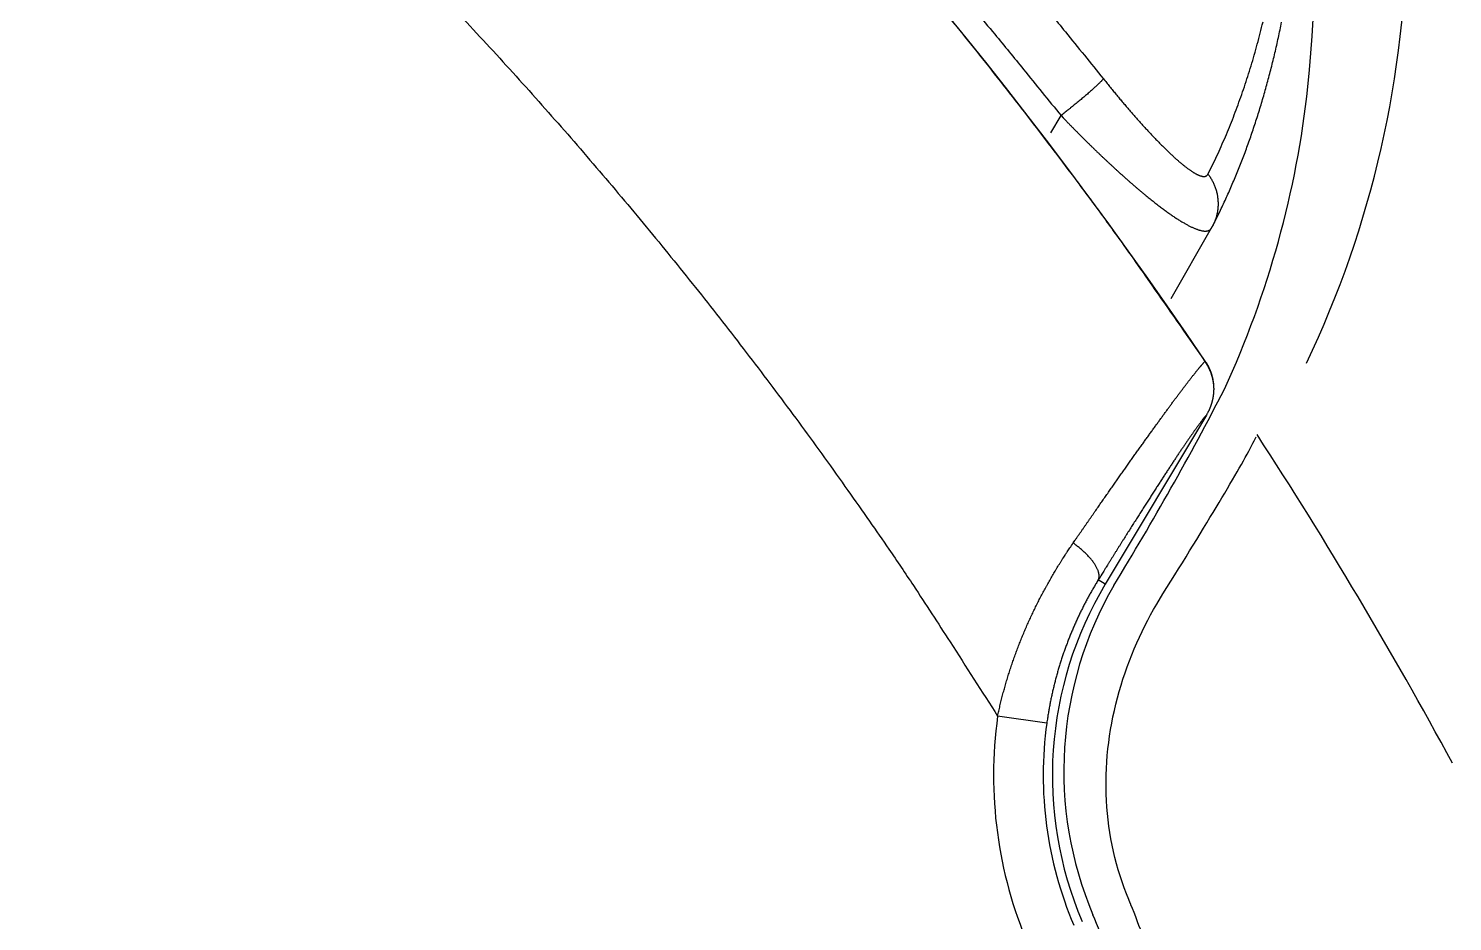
# Model space of a CAD drawing. Extents: x 938 to 1038, y 781 to 934.
# Drawn here: x 959.76 to 965.5, y 810.73 to 814.33 of the extents above; entities that cross this region are included whole.
import ezdxf

# ---------------------------------------------------------------- set-up
doc = ezdxf.new("R2010")
doc.units = 0
doc.header["$MEASUREMENT"] = 0
doc.layers.add('1', color=4, linetype='Continuous')
doc.layers.add('204', color=7, linetype='Continuous')

# ---------------------------------------------------------------- blocks, each defined once
blk = doc.blocks.new('LID')
at = {"layer": '204', "color": 4, "linetype": 'Continuous'}
for p, q in [((19.7184, 42.369), (19.3111, 41.6885)), ((19.3111, 41.6885), (19.2831, 41.7053)), ((19.0758, 41.1289), (18.8778, 41.1563))]:
    blk.add_line(p, q, dxfattribs=at)
for points in [[(18.6954, 43.9534, -0.001971), (18.7926, 43.8329, -0.001841), (18.8883, 43.7124, -0.002032), (18.9844, 43.5892, -0.002423), (19.0817, 43.4621, -0.00184), (19.1724, 43.3424, -0.000633), (19.2539, 43.2338, -0.002596), (19.3563, 43.0927, -0.004466), (19.5112, 42.8732, -0.002184), (19.7122, 42.5845, -0.001157)], [(16.6869, 44.0062, -0.002172), (16.7937, 43.8918, -0.002171), (16.8996, 43.7765, -0.00217), (17.0045, 43.6602, -0.00217), (17.1083, 43.5431, -0.002169), (17.2111, 43.425, -0.002167), (17.3129, 43.306, -0.002169), (17.4136, 43.1862, -0.002172), (17.5133, 43.0655, -0.002167), (17.612, 42.9439, -0.002154), (17.7095, 42.8215, -0.002173), (17.806, 42.6982, -0.002218), (17.9016, 42.5738, -0.002156), (17.9958, 42.4491, -0.002014), (18.0884, 42.3244, -0.002223), (18.1812, 42.1968, -0.002649), (18.2748, 42.0653, -0.002011), (18.3621, 41.9413, -0.000692), (18.4405, 41.8288, -0.002833), (18.5386, 41.6826, -0.004874), (18.6863, 41.4553, -0.002383), (18.8778, 41.1563, -0.001263)], [(19.182, 41.854), (19.1884, 41.8632, -0.000057), (19.1948, 41.8724, -0.000057), (19.2011, 41.8816, -0.000057), (19.2075, 41.8907, -0.000058), (19.2138, 41.8998, -0.000059), (19.2201, 41.9089, -0.000059), (19.2263, 41.9179, -0.00006), (19.2326, 41.9269, -0.000061), (19.2388, 41.9359, -0.000062), (19.245, 41.9449, -0.000062), (19.2512, 41.9538, -0.000063), (19.2574, 41.9626, -0.000064), (19.2635, 41.9715, -0.000065), (19.2697, 41.9803, -0.000065), (19.2758, 41.989, -0.000066), (19.2819, 41.9978, -0.000067), (19.2879, 42.0065, -0.000068), (19.2939, 42.0151, -0.000069), (19.3, 42.0237, -0.00007), (19.3059, 42.0323, -0.000071), (19.3119, 42.0408, -0.000072), (19.3178, 42.0493, -0.000073), (19.3238, 42.0578, -0.000074), (19.3296, 42.0662, -0.000075), (19.3355, 42.0745, -0.000076), (19.3413, 42.0828, -0.000078), (19.3471, 42.0911, -0.000079), (19.3529, 42.0993, -0.00008), (19.3587, 42.1075, -0.000081), (19.3644, 42.1157, -0.000083), (19.3701, 42.1237, -0.000084), (19.3757, 42.1318, -0.000085), (19.3814, 42.1398, -0.000087), (19.387, 42.1477, -0.000088), (19.3925, 42.1556, -0.00009), (19.3981, 42.1635, -0.000091), (19.4036, 42.1713, -0.000093), (19.4091, 42.179, -0.000094), (19.4145, 42.1867, -0.000096), (19.4199, 42.1943, -0.000098), (19.4253, 42.2019, -0.000099), (19.4307, 42.2095, -0.000101), (19.436, 42.217, -0.000103), (19.4413, 42.2244, -0.000105), (19.4465, 42.2317, -0.000107), (19.4517, 42.2391, -0.000109), (19.4569, 42.2463, -0.000111), (19.462, 42.2535, -0.000113), (19.4672, 42.2607, -0.000116), (19.4722, 42.2678, -0.000118), (19.4772, 42.2748, -0.000121), (19.4822, 42.2818, -0.000123), (19.4872, 42.2887, -0.000126), (19.4921, 42.2955, -0.000129), (19.497, 42.3023, -0.000131), (19.5018, 42.309, -0.000134), (19.5066, 42.3157, -0.000138), (19.5114, 42.3223, -0.000141), (19.5161, 42.3288, -0.000145), (19.5208, 42.3353, -0.000148), (19.5254, 42.3417, -0.000151), (19.53, 42.348, -0.000154), (19.5346, 42.3543, -0.000158), (19.5391, 42.3605, -0.000162), (19.5435, 42.3666, -0.000166), (19.548, 42.3727, -0.00017), (19.5523, 42.3787, -0.000174), (19.5567, 42.3846, -0.000178), (19.561, 42.3905, -0.000183), (19.5652, 42.3963, -0.000188), (19.5694, 42.402, -0.000193), (19.5736, 42.4076, -0.000198), (19.5777, 42.4132, -0.000204), (19.5817, 42.4187, -0.00021), (19.5858, 42.4241, -0.000216), (19.5897, 42.4295, -0.000222), (19.5937, 42.4348, -0.000229), (19.5975, 42.44, -0.000236), (19.6014, 42.4451, -0.000244), (19.6051, 42.4502, -0.000252), (19.6089, 42.4552, -0.00026), (19.6125, 42.4601, -0.000269), (19.6162, 42.4649, -0.000278), (19.6197, 42.4696, -0.000288), (19.6233, 42.4743, -0.000299), (19.6267, 42.4789, -0.00031), (19.6302, 42.4834, -0.000322), (19.6335, 42.4878, -0.000334), (19.6368, 42.4921, -0.000347), (19.6401, 42.4964, -0.00036), (19.6433, 42.5006, -0.000374), (19.6465, 42.5047, -0.000388), (19.6496, 42.5087, -0.000404), (19.6526, 42.5126, -0.00042), (19.6556, 42.5165, -0.000438), (19.6586, 42.5202, -0.000457), (19.6615, 42.5239, -0.000478), (19.6643, 42.5275, -0.000499), (19.6671, 42.531, -0.000523), (19.6698, 42.5345, -0.000548), (19.6725, 42.5378, -0.000575), (19.6751, 42.5411, -0.000604), (19.6776, 42.5442, -0.000636), (19.6801, 42.5473, -0.000672), (19.6826, 42.5503, -0.000708), (19.6849, 42.5532, -0.000743), (19.6873, 42.556, -0.000795), (19.6895, 42.5588, -0.000862), (19.6918, 42.5614, -0.000892), (19.6939, 42.5639, -0.000884), (19.696, 42.5664, -0.001042), (19.698, 42.5688, -0.001342), (19.7001, 42.5711, -0.001105), (19.7019, 42.5733, -0.000393), (19.7036, 42.5752, -0.001704), (19.7056, 42.5774, -0.003426), (19.7085, 42.5805, -0.001935), (19.7122, 42.5845, -0.001099)], [(19.7122, 42.5845), (19.7122, 42.5846, -0.000098), (19.7122, 42.5846, -0.000099), (19.7123, 42.5846, -0.000098), (19.7123, 42.5847, -0.000096), (19.7123, 42.5847, -0.000095), (19.7124, 42.5847, -0.000094), (19.7124, 42.5848, -0.000093), (19.7124, 42.5848, -0.000091), (19.7125, 42.5848, -0.00009), (19.7125, 42.5849, -0.000089), (19.7125, 42.5849, -0.000088), (19.7126, 42.5849, -0.000086), (19.7126, 42.585, -0.000085), (19.7126, 42.585, -0.000084), (19.7127, 42.5851, -0.000082), (19.7127, 42.5851, -0.000081), (19.7127, 42.5851, -0.00008), (19.7127, 42.5852, -0.000079), (19.7128, 42.5852, -0.000077), (19.7128, 42.5852, -0.000076), (19.7128, 42.5853, -0.000075), (19.7129, 42.5853, -0.000073), (19.7129, 42.5853, -0.000072), (19.7129, 42.5854, -0.000071), (19.713, 42.5854, -0.00007), (19.713, 42.5854, -0.000068), (19.713, 42.5855, -0.000067), (19.7131, 42.5855, -0.000067), (19.7131, 42.5855, -0.000064), (19.7131, 42.5856, -0.000059), (19.7132, 42.5856, -0.000063), (19.7132, 42.5857, -0.000072), (19.7132, 42.5857, -0.000055), (19.7133, 42.5857, -0.000021), (19.7133, 42.5858, -0.000073), (19.7133, 42.5858, -0.00012), (19.7134, 42.5859, -0.000058), (19.7134, 42.5859, -0.000031)], [(19.7122, 42.5845), (19.7142, 42.5814, -0.004648), (19.7163, 42.5783, -0.004576), (19.7182, 42.5752, -0.004559), (19.7202, 42.5719, -0.004615), (19.722, 42.5686, -0.004644), (19.7239, 42.5653, -0.004664), (19.7256, 42.562, -0.00468), (19.7273, 42.5585, -0.004708), (19.729, 42.5551, -0.004725), (19.7306, 42.5516, -0.00475), (19.7321, 42.548, -0.004765), (19.7336, 42.5444, -0.004786), (19.7349, 42.5408, -0.004804), (19.7363, 42.5371, -0.004834), (19.7375, 42.5334, -0.004835), (19.7387, 42.5297, -0.004824), (19.7399, 42.5259, -0.004879), (19.7409, 42.5221, -0.004997), (19.7419, 42.5183, -0.004864), (19.7428, 42.5145, -0.004553), (19.7436, 42.5106, -0.00504), (19.7444, 42.5067, -0.006028), (19.745, 42.5027, -0.004578), (19.7456, 42.4989, -0.001566), (19.7461, 42.4954, -0.00648), (19.7466, 42.491, -0.011184), (19.7471, 42.4841, -0.005471), (19.7476, 42.4751, -0.002893)], [(19.7134, 42.5859), (19.7151, 42.5835, -0.003747), (19.7167, 42.581, -0.003761), (19.7183, 42.5785, -0.00376), (19.7198, 42.5759, -0.003744), (19.7213, 42.5734, -0.003734), (19.7227, 42.5708, -0.003725), (19.7241, 42.5682, -0.003718), (19.7255, 42.5656, -0.003709), (19.7268, 42.563, -0.003701), (19.7281, 42.5603, -0.003693), (19.7293, 42.5577, -0.003687), (19.7305, 42.555, -0.003679), (19.7317, 42.5523, -0.003673), (19.7328, 42.5496, -0.003667), (19.7339, 42.5469, -0.003662), (19.735, 42.5441, -0.003656), (19.736, 42.5414, -0.003652), (19.7369, 42.5386, -0.003647), (19.7379, 42.5358, -0.003644), (19.7387, 42.533, -0.00364), (19.7396, 42.5302, -0.003637), (19.7404, 42.5274, -0.003633), (19.7411, 42.5245, -0.003633), (19.7419, 42.5217, -0.003638), (19.7425, 42.5188, -0.003628), (19.7432, 42.516, -0.003606), (19.7438, 42.5131, -0.003637), (19.7443, 42.5102, -0.003711), (19.7448, 42.5073, -0.003607), (19.7453, 42.5044, -0.003368), (19.7457, 42.5015, -0.00372), (19.7461, 42.4986, -0.004441), (19.7464, 42.4956, -0.00337), (19.7467, 42.4927, -0.001148), (19.747, 42.4902, -0.004766), (19.7472, 42.4869, -0.008225), (19.7474, 42.4818, -0.004019), (19.7476, 42.4751, -0.002126)], [(19.7476, 42.4751), (19.7476, 42.4723, -0.003445), (19.7475, 42.4695, -0.003454), (19.7474, 42.4668, -0.003452), (19.7473, 42.464, -0.00344), (19.7472, 42.4612, -0.003432), (19.747, 42.4584, -0.003426), (19.7467, 42.4557, -0.00342), (19.7465, 42.4529, -0.003413), (19.7461, 42.4501, -0.003407), (19.7458, 42.4474, -0.003401), (19.7454, 42.4446, -0.003396), (19.745, 42.4419, -0.00339), (19.7445, 42.4391, -0.003386), (19.744, 42.4364, -0.003381), (19.7435, 42.4337, -0.003377), (19.7429, 42.4309, -0.003373), (19.7423, 42.4282, -0.00337), (19.7416, 42.4255, -0.003366), (19.741, 42.4228, -0.003364), (19.7402, 42.4202, -0.003362), (19.7395, 42.4175, -0.003359), (19.7387, 42.4148, -0.003356), (19.7379, 42.4122, -0.003357), (19.737, 42.4095, -0.003362), (19.7361, 42.4069, -0.003353), (19.7352, 42.4043, -0.003332), (19.7342, 42.4017, -0.003361), (19.7332, 42.3991, -0.003431), (19.7321, 42.3965, -0.003334), (19.7311, 42.3939, -0.003113), (19.73, 42.3914, -0.003439), (19.7288, 42.3888, -0.004106), (19.7276, 42.3862, -0.003114), (19.7264, 42.3838, -0.001059), (19.7253, 42.3816, -0.004405), (19.7239, 42.3788, -0.007599), (19.7215, 42.3746, -0.003711), (19.7184, 42.369, -0.001962)], [(19.7184, 42.369), (19.7167, 42.3671, 0.002393), (19.715, 42.3651, 0.002166), (19.7132, 42.3629, 0.001958), (19.7113, 42.3607, 0.001781), (19.7094, 42.3583, 0.001624), (19.7074, 42.3558, 0.001492), (19.7053, 42.3532, 0.001371), (19.7032, 42.3504, 0.001268), (19.701, 42.3476, 0.001174), (19.6987, 42.3446, 0.001093), (19.6964, 42.3416, 0.001018), (19.694, 42.3384, 0.000953), (19.6915, 42.3351, 0.000892), (19.689, 42.3317, 0.000839), (19.6864, 42.3282, 0.000789), (19.6838, 42.3245, 0.000745), (19.6811, 42.3208, 0.000703), (19.6783, 42.317, 0.000667), (19.6754, 42.313, 0.000632), (19.6725, 42.3089, 0.000601), (19.6695, 42.3048, 0.000572), (19.6665, 42.3005, 0.000545), (19.6634, 42.2961, 0.00052), (19.6603, 42.2916, 0.000498), (19.657, 42.287, 0.000476), (19.6538, 42.2823, 0.000456), (19.6504, 42.2775, 0.000436), (19.647, 42.2726, 0.000418), (19.6436, 42.2676, 0.0004), (19.6401, 42.2625, 0.000384), (19.6365, 42.2573, 0.000369), (19.6329, 42.252, 0.000355), (19.6292, 42.2466, 0.000341), (19.6255, 42.2411, 0.000329), (19.6217, 42.2355, 0.000317), (19.6178, 42.2298, 0.000306), (19.6139, 42.224, 0.000296), (19.61, 42.2181, 0.000286), (19.6059, 42.2121, 0.000277), (19.6019, 42.2061, 0.000269), (19.5978, 42.1999, 0.00026), (19.5936, 42.1936, 0.000253), (19.5894, 42.1873, 0.000245), (19.5851, 42.1808, 0.000238), (19.5808, 42.1743, 0.000232), (19.5764, 42.1677, 0.000226), (19.572, 42.161, 0.00022), (19.5675, 42.1542, 0.000214), (19.563, 42.1473, 0.000209), (19.5585, 42.1404, 0.000204), (19.5539, 42.1333, 0.000199), (19.5492, 42.1262, 0.000194), (19.5445, 42.119, 0.000189), (19.5398, 42.1117, 0.000184), (19.535, 42.1044, 0.000179), (19.5302, 42.0969, 0.000175), (19.5253, 42.0894, 0.000171), (19.5204, 42.0818, 0.000167), (19.5154, 42.0741, 0.000164), (19.5104, 42.0664, 0.00016), (19.5054, 42.0585, 0.000157), (19.5003, 42.0507, 0.000154), (19.4952, 42.0427, 0.00015), (19.49, 42.0346, 0.000147), (19.4848, 42.0265, 0.000145), (19.4796, 42.0183, 0.000142), (19.4743, 42.0101, 0.000139), (19.469, 42.0018, 0.000137), (19.4637, 41.9934, 0.000134), (19.4583, 41.9849, 0.000132), (19.4529, 41.9764, 0.00013), (19.4474, 41.9678, 0.000128), (19.4419, 41.9592, 0.000126), (19.4364, 41.9505, 0.000124), (19.4309, 41.9417, 0.000122), (19.4253, 41.9329, 0.00012), (19.4197, 41.924, 0.000118), (19.414, 41.9151, 0.000116), (19.4084, 41.9061, 0.000114), (19.4026, 41.897, 0.000112), (19.3969, 41.8879, 0.00011), (19.3911, 41.8787, 0.000109), (19.3854, 41.8695, 0.000107), (19.3795, 41.8602, 0.000106), (19.3737, 41.8509, 0.000104), (19.3678, 41.8415, 0.000102), (19.3619, 41.8321, 0.000102), (19.356, 41.8226, 0.000103), (19.35, 41.8131, 0.000098), (19.3441, 41.8035, 0.000091), (19.3381, 41.794, 0.000099), (19.332, 41.7842, 0.000116), (19.3258, 41.7742, 0.000087), (19.3199, 41.7647, 0.00003), (19.3146, 41.7562, 0.000121), (19.3077, 41.7451, 0.000205), (19.2971, 41.7279, 0.000099), (19.2831, 41.7053, 0.000052)], [(18.8778, 41.1563), (18.8801, 41.1669, -0.001507), (18.8824, 41.1775, -0.001505), (18.8849, 41.1881, -0.001501), (18.8873, 41.1987, -0.001497), (18.8899, 41.2093, -0.001494), (18.8925, 41.2198, -0.001491), (18.8952, 41.2304, -0.001487), (18.8979, 41.241, -0.001484), (18.9007, 41.2516, -0.001482), (18.9036, 41.2621, -0.001479), (18.9065, 41.2727, -0.001476), (18.9095, 41.2832, -0.001474), (18.9126, 41.2937, -0.001472), (18.9157, 41.3042, -0.00147), (18.9189, 41.3147, -0.001468), (18.9222, 41.3252, -0.001466), (18.9255, 41.3357, -0.001464), (18.9289, 41.3462, -0.001463), (18.9323, 41.3566, -0.001461), (18.9358, 41.3671, -0.001461), (18.9394, 41.3775, -0.001459), (18.943, 41.3879, -0.001457), (18.9467, 41.3983, -0.001453), (18.9505, 41.4087, -0.001448), (18.9543, 41.419, -0.001444), (18.9582, 41.4294, -0.00144), (18.9622, 41.4397, -0.001437), (18.9662, 41.45, -0.001433), (18.9702, 41.4602, -0.00143), (18.9744, 41.4705, -0.001427), (18.9786, 41.4807, -0.001425), (18.9828, 41.4909, -0.001422), (18.9871, 41.5011, -0.00142), (18.9915, 41.5113, -0.001418), (18.9959, 41.5214, -0.001417), (19.0004, 41.5315, -0.001416), (19.0049, 41.5416, -0.001414), (19.0095, 41.5517, -0.00141), (19.0142, 41.5617, -0.001406), (19.0189, 41.5717, -0.001401), (19.0236, 41.5817, -0.001396), (19.0284, 41.5916, -0.001392), (19.0333, 41.6015, -0.001388), (19.0382, 41.6114, -0.001384), (19.0432, 41.6212, -0.001381), (19.0482, 41.631, -0.001378), (19.0533, 41.6408, -0.001376), (19.0584, 41.6506, -0.001373), (19.0636, 41.6603, -0.001371), (19.0688, 41.6699, -0.001369), (19.074, 41.6795, -0.001368), (19.0794, 41.6891, -0.001366), (19.0847, 41.6987, -0.001365), (19.0901, 41.7082, -0.001363), (19.0956, 41.7176, -0.001355), (19.1011, 41.727, -0.00134), (19.1066, 41.7364, -0.001345), (19.1122, 41.7457, -0.001365), (19.1178, 41.7551, -0.001323), (19.1235, 41.7643, -0.001234), (19.1291, 41.7734, -0.001353), (19.1349, 41.7826, -0.0016), (19.1409, 41.792, -0.00122), (19.1465, 41.8008, -0.000435), (19.1516, 41.8087, -0.001699), (19.1582, 41.8187, -0.002913), (19.1685, 41.834, -0.001434), (19.182, 41.854, -0.000764)], [(19.2831, 41.7053), (19.2844, 41.7084, 0.028078), (19.2854, 41.7116, 0.026035), (19.286, 41.7151, 0.024361), (19.2864, 41.7188, 0.023491), (19.2864, 41.7227, 0.021928), (19.2861, 41.7268, 0.020248), (19.2854, 41.7311, 0.018466), (19.2844, 41.7356, 0.016956), (19.283, 41.7403, 0.015404), (19.2812, 41.7452, 0.014087), (19.279, 41.7502, 0.012806), (19.2765, 41.7554, 0.011739), (19.2736, 41.7607, 0.010738), (19.2704, 41.7661, 0.009911), (19.2667, 41.7717, 0.009109), (19.2628, 41.7773, 0.00841), (19.2585, 41.7829, 0.007866), (19.2539, 41.7886, 0.007467), (19.249, 41.7944, 0.006821), (19.2439, 41.8001, 0.006065), (19.2385, 41.8058, 0.006234), (19.2328, 41.8115, 0.006864), (19.2267, 41.8173, 0.005099), (19.2209, 41.8227, 0.002058), (19.2155, 41.8276, 0.006483), (19.2083, 41.8336, 0.010309), (19.197, 41.8425, 0.005007), (19.182, 41.854, 0.002682)], [(19.2831, 41.7053), (19.2787, 41.6982, 0.001459), (19.2744, 41.6911, 0.001446), (19.2701, 41.6839, 0.001441), (19.2658, 41.6767, 0.001446), (19.2615, 41.6695, 0.001448), (19.2573, 41.6622, 0.001449), (19.2531, 41.6548, 0.00145), (19.2489, 41.6474, 0.001453), (19.2448, 41.64, 0.001455), (19.2407, 41.6325, 0.001458), (19.2367, 41.6249, 0.00146), (19.2326, 41.6174, 0.001465), (19.2286, 41.6098, 0.001468), (19.2247, 41.6021, 0.001472), (19.2208, 41.5944, 0.001476), (19.2169, 41.5867, 0.001483), (19.2131, 41.5789, 0.001486), (19.2093, 41.5711, 0.001488), (19.2055, 41.5633, 0.001488), (19.2018, 41.5554, 0.001487), (19.1981, 41.5475, 0.001486), (19.1945, 41.5395, 0.001486), (19.1909, 41.5316, 0.001485), (19.1873, 41.5235, 0.001486), (19.1838, 41.5155, 0.001486), (19.1803, 41.5074, 0.001488), (19.1769, 41.4993, 0.001488), (19.1735, 41.4911, 0.00149), (19.1702, 41.4829, 0.001491), (19.1669, 41.4747, 0.001494), (19.1636, 41.4665, 0.001496), (19.1604, 41.4582, 0.001499), (19.1573, 41.4499, 0.001501), (19.1542, 41.4416, 0.001502), (19.1511, 41.4333, 0.001501), (19.1481, 41.4249, 0.0015), (19.1451, 41.4165, 0.001499), (19.1422, 41.4081, 0.001498), (19.1394, 41.3996, 0.001498), (19.1365, 41.3911, 0.001498), (19.1338, 41.3826, 0.001498), (19.1311, 41.3741, 0.001498), (19.1284, 41.3656, 0.001498), (19.1258, 41.357, 0.001499), (19.1232, 41.3484, 0.0015), (19.1207, 41.3398, 0.001501), (19.1182, 41.3312, 0.001503), (19.1158, 41.3226, 0.001505), (19.1134, 41.3139, 0.001505), (19.1111, 41.3053, 0.001505), (19.1089, 41.2966, 0.001504), (19.1066, 41.2879, 0.001501), (19.1045, 41.2791, 0.0015), (19.1024, 41.2704, 0.001501), (19.1003, 41.2616, 0.001496), (19.0983, 41.2529, 0.001486), (19.0964, 41.2441, 0.001498), (19.0945, 41.2353, 0.001527), (19.0926, 41.2265, 0.001483), (19.0908, 41.2177, 0.001385), (19.0891, 41.2089, 0.001528), (19.0874, 41.2, 0.001821), (19.0857, 41.1908, 0.001382), (19.0842, 41.1823, 0.000474), (19.0828, 41.1745, 0.001949), (19.0812, 41.1645, 0.003356), (19.0788, 41.1491, 0.001641), (19.0758, 41.1289, 0.000869)]]:
    blk.add_lwpolyline(points, format="xyb", dxfattribs=at)
for centre, radius, start, end in [((3.6258, 31.698), 19.4257, 34.08964, 84.41036), ((20.5982, 40.9182), 1.5, 149.10015, 203.08333), ((20.5982, 40.9182), 1.7368, 172.12241, 203.08333), ((20.5982, 40.9182), 1.5369, 172.12241, 203.08333)]:
    blk.add_arc(centre, radius, start, end, dxfattribs=at)
blk = doc.blocks.new('69')
at = {"layer": '204', "color": 4, "linetype": 'Continuous'}
for p, q in [((5.737, -4.5282), (5.7783, -4.4588)), ((6.2222, -5.1951), (6.3845, -4.9111))]:
    blk.add_line(p, q, dxfattribs=at)
for points in [[(5.679, -3.9792, -0.002878), (5.796, -4.1222, -0.001408), (5.9484, -4.3101, -0.000746)], [(5.4353, -4.0398, -0.001672), (5.5113, -4.1311, -0.002878), (5.6272, -4.2727, -0.001407), (5.7782, -4.4588, -0.000746)], [(6.3699, -4.6943), (6.3881, -4.6577, 0.004306), (6.4058, -4.6205, 0.004237), (6.4231, -4.5826, 0.004166), (6.4398, -4.5441, 0.004098), (6.4561, -4.5051, 0.004028), (6.4719, -4.4654, 0.003962), (6.4871, -4.4252, 0.003893), (6.5019, -4.3843, 0.003828), (6.5162, -4.3429, 0.003761), (6.53, -4.3008, 0.003698), (6.5433, -4.2582, 0.003632), (6.556, -4.215, 0.003571), (6.5683, -4.1712, 0.003508), (6.5801, -4.1269, 0.003448), (6.5914, -4.0819, 0.003387)], [(6.3892, -4.9024), (6.4019, -4.8773, 0.002776), (6.4144, -4.852, 0.002785), (6.4266, -4.8264, 0.002736), (6.4386, -4.8006, 0.002622), (6.4504, -4.7746, 0.002567), (6.462, -4.7484, 0.002565), (6.4733, -4.7218, 0.002552), (6.4845, -4.6951, 0.002531), (6.4954, -4.6682, 0.002511), (6.5061, -4.641, 0.002496), (6.5165, -4.6136, 0.002475), (6.5268, -4.5859, 0.002449), (6.5368, -4.5581, 0.002422), (6.5465, -4.53, 0.002396), (6.5561, -4.5017, 0.002369), (6.5654, -4.4731, 0.002343), (6.5745, -4.4444, 0.002316), (6.5834, -4.4154, 0.00229), (6.5921, -4.3862, 0.002264), (6.6005, -4.3568, 0.002238), (6.6087, -4.3272, 0.002212), (6.6167, -4.2974, 0.002186), (6.6244, -4.2673, 0.00216), (6.632, -4.2371, 0.002135), (6.6393, -4.2066, 0.00211), (6.6464, -4.1759, 0.002085), (6.6533, -4.145, 0.00206), (6.6599, -4.1139, 0.002036), (6.6663, -4.0825, 0.002011)], [(5.9484, -4.3101), (5.9474, -4.3117, -0.018481), (5.9459, -4.3136, -0.011799), (5.9441, -4.3158, -0.00834), (5.9418, -4.3183, -0.006578), (5.9392, -4.3211, -0.005178), (5.9362, -4.3243, -0.004211), (5.9327, -4.3278, -0.003466), (5.9288, -4.3315, -0.002956), (5.9246, -4.3356, -0.00253), (5.9199, -4.34, -0.002218), (5.9148, -4.3447, -0.00195), (5.9094, -4.3497, -0.001749), (5.9036, -4.3549, -0.001574), (5.8974, -4.3604, -0.001439), (5.891, -4.366, -0.001316), (5.8842, -4.3719, -0.001214), (5.8772, -4.3779, -0.001138), (5.87, -4.3841, -0.001084), (5.8626, -4.3904, -0.001), (5.855, -4.3967, -0.000899), (5.8474, -4.4031, -0.000931), (5.8396, -4.4095, -0.001033), (5.8315, -4.4161, -0.000788), (5.8239, -4.4223, -0.000336), (5.817, -4.428, -0.001009), (5.8083, -4.4349, -0.001657), (5.7952, -4.4453, -0.000845), (5.7782, -4.4588, -0.000466)], [(5.9484, -4.3101), (5.9548, -4.318, 0.000562), (5.9611, -4.3259, 0.000563), (5.9675, -4.3338, 0.000565), (5.9739, -4.3417, 0.000568), (5.9803, -4.3495, 0.000572), (5.9866, -4.3573, 0.000575), (5.993, -4.3651, 0.00058), (5.9994, -4.3728, 0.000584), (6.0058, -4.3805, 0.000589), (6.0122, -4.3882, 0.000595), (6.0185, -4.3958, 0.000601), (6.0249, -4.4033, 0.000608), (6.0313, -4.4109, 0.000615), (6.0376, -4.4183, 0.000623), (6.044, -4.4258, 0.000631), (6.0503, -4.4331, 0.00064), (6.0566, -4.4404, 0.00065), (6.0629, -4.4477, 0.00066), (6.0692, -4.4549, 0.000671), (6.0755, -4.462, 0.000682), (6.0817, -4.4691, 0.000695), (6.088, -4.4761, 0.000708), (6.0942, -4.4831, 0.000722), (6.1003, -4.49, 0.000737), (6.1065, -4.4968, 0.000753), (6.1126, -4.5035, 0.000769), (6.1187, -4.5102, 0.000786), (6.1248, -4.5167, 0.000805), (6.1308, -4.5232, 0.000825), (6.1368, -4.5297, 0.000846), (6.1428, -4.536, 0.000868), (6.1487, -4.5423, 0.000892), (6.1546, -4.5484, 0.000918), (6.1604, -4.5545, 0.000945), (6.1662, -4.5605, 0.000974), (6.172, -4.5664, 0.001005), (6.1777, -4.5722, 0.001038), (6.1833, -4.5779, 0.001074), (6.1889, -4.5835, 0.001111), (6.1945, -4.589, 0.001152), (6.2, -4.5944, 0.001195), (6.2054, -4.5997, 0.001242), (6.2108, -4.6049, 0.001292), (6.2162, -4.61, 0.001346), (6.2214, -4.6149, 0.001402), (6.2267, -4.6198, 0.001459), (6.2318, -4.6245, 0.001522), (6.2369, -4.6291, 0.001588), (6.2419, -4.6336, 0.001661), (6.2469, -4.638, 0.001739), (6.2517, -4.6422, 0.001826), (6.2565, -4.6463, 0.001918), (6.2613, -4.6503, 0.002021), (6.2659, -4.6542, 0.002131), (6.2705, -4.6579, 0.002255), (6.275, -4.6615, 0.002389), (6.2794, -4.665, 0.002535), (6.2838, -4.6683, 0.002687), (6.288, -4.6715, 0.002857), (6.2922, -4.6745, 0.003037), (6.2963, -4.6774, 0.003244), (6.3002, -4.6802, 0.003469), (6.3041, -4.6828, 0.003727), (6.3079, -4.6853, 0.004007), (6.3117, -4.6876, 0.004331), (6.3153, -4.6898, 0.004686), (6.3188, -4.6918, 0.005101), (6.3222, -4.6936, 0.005561), (6.3255, -4.6953, 0.00609), (6.3287, -4.6969, 0.006664), (6.3319, -4.6983, 0.007332), (6.3349, -4.6995, 0.008059), (6.3378, -4.7006, 0.008938), (6.3406, -4.7015, 0.009926), (6.3433, -4.7023, 0.011058), (6.3458, -4.7029, 0.012258), (6.3483, -4.7033, 0.013872), (6.3507, -4.7036, 0.015863), (6.3529, -4.7037, 0.0173), (6.355, -4.7037, 0.017843), (6.357, -4.7035, 0.021702), (6.3589, -4.7031, 0.028618), (6.3607, -4.7025, 0.023737), (6.3624, -4.7019, 0.008427), (6.3638, -4.7012, 0.035698), (6.3653, -4.7, 0.064005), (6.3674, -4.6977, 0.029925), (6.3699, -4.6943, 0.01516)], [(5.7782, -4.4588), (5.7874, -4.4683, 0.000611), (5.7966, -4.4778, 0.000612), (5.8058, -4.4873, 0.000614), (5.815, -4.4967, 0.000617), (5.8242, -4.5061, 0.00062), (5.8334, -4.5155, 0.000624), (5.8426, -4.5248, 0.000628), (5.8519, -4.5341, 0.000633), (5.8611, -4.5433, 0.000638), (5.8703, -4.5525, 0.000644), (5.8795, -4.5616, 0.00065), (5.8887, -4.5706, 0.000657), (5.8979, -4.5796, 0.000664), (5.907, -4.5885, 0.000672), (5.9162, -4.5974, 0.000681), (5.9253, -4.6062, 0.00069), (5.9344, -4.6149, 0.0007), (5.9435, -4.6236, 0.00071), (5.9526, -4.6322, 0.000721), (5.9616, -4.6407, 0.000733), (5.9706, -4.6491, 0.000746), (5.9796, -4.6574, 0.00076), (5.9885, -4.6657, 0.000774), (5.9974, -4.6739, 0.000789), (6.0063, -4.682, 0.000805), (6.0151, -4.69, 0.00082), (6.0239, -4.6979, 0.000838), (6.0326, -4.7057, 0.000856), (6.0413, -4.7134, 0.000875), (6.0499, -4.721, 0.000896), (6.0585, -4.7285, 0.000918), (6.067, -4.7359, 0.000941), (6.0755, -4.7432, 0.000966), (6.0839, -4.7504, 0.000993), (6.0922, -4.7575, 0.001021), (6.1005, -4.7645, 0.001052), (6.1087, -4.7713, 0.001084), (6.1169, -4.7781, 0.001118), (6.1249, -4.7847, 0.001155), (6.1329, -4.7911, 0.001195), (6.1408, -4.7975, 0.001237), (6.1487, -4.8037, 0.001282), (6.1564, -4.8098, 0.001331), (6.1641, -4.8158, 0.001383), (6.1717, -4.8216, 0.001438), (6.1792, -4.8273, 0.001494), (6.1866, -4.8328, 0.001554), (6.1939, -4.8383, 0.001617), (6.2011, -4.8435, 0.001687), (6.2082, -4.8486, 0.001761), (6.2152, -4.8536, 0.001843), (6.2221, -4.8584, 0.00193), (6.2289, -4.863, 0.002027), (6.2356, -4.8675, 0.002131), (6.2422, -4.8719, 0.002247), (6.2486, -4.8761, 0.002372), (6.255, -4.8801, 0.002509), (6.2612, -4.8839, 0.002651), (6.2673, -4.8876, 0.002809), (6.2733, -4.8911, 0.002974), (6.2791, -4.8945, 0.003162), (6.2848, -4.8976, 0.003366), (6.2904, -4.9006, 0.003599), (6.2959, -4.9034, 0.00385), (6.3012, -4.9061, 0.004139), (6.3064, -4.9085, 0.004453), (6.3114, -4.9108, 0.004817), (6.3163, -4.9129, 0.005217), (6.3211, -4.9148, 0.005677), (6.3257, -4.9166, 0.006176), (6.3302, -4.9181, 0.006748), (6.3345, -4.9195, 0.00736), (6.3386, -4.9206, 0.008095), (6.3426, -4.9216, 0.008915), (6.3465, -4.9224, 0.009843), (6.3502, -4.923, 0.010815), (6.3537, -4.9234, 0.012134), (6.3571, -4.9236, 0.013773), (6.3603, -4.9236, 0.014923), (6.3633, -4.9235, 0.015333), (6.3662, -4.9231, 0.018609), (6.3689, -4.9225, 0.024574), (6.3715, -4.9217, 0.020568), (6.3738, -4.9208, 0.00737), (6.3758, -4.9199, 0.031452), (6.378, -4.9184, 0.059137), (6.381, -4.9154, 0.02922), (6.3845, -4.9111, 0.015197)], [(6.3699, -4.6943), (6.374, -4.7, -0.009039), (6.378, -4.7059, -0.008806), (6.3818, -4.7119, -0.008744), (6.3854, -4.7182, -0.008949), (6.3888, -4.7246, -0.009054), (6.392, -4.7311, -0.009122), (6.395, -4.7379, -0.009172), (6.3978, -4.7448, -0.009261), (6.4003, -4.7518, -0.009317), (6.4025, -4.7589, -0.009384), (6.4045, -4.7661, -0.009424), (6.4062, -4.7734, -0.009473), (6.4076, -4.7808, -0.009512), (6.4087, -4.7883, -0.009562), (6.4096, -4.7957, -0.009563), (6.4101, -4.8033, -0.00953), (6.4104, -4.8108, -0.009612), (6.4104, -4.8183, -0.009785), (6.4101, -4.8258, -0.009537), (6.4095, -4.8332, -0.008949), (6.4087, -4.8406, -0.009762), (6.4075, -4.848, -0.011446), (6.406, -4.8554, -0.008858), (6.4044, -4.8624, -0.003463), (6.4028, -4.8686, -0.012049), (6.4002, -4.8763, -0.020491), (6.3956, -4.8877, -0.010257), (6.3892, -4.9024, -0.00553)], [(6.3845, -4.9111), (6.3846, -4.9109, 0.000243), (6.3847, -4.9107, 0.000242), (6.3848, -4.9105, 0.000243), (6.385, -4.9102, 0.000245), (6.3851, -4.91, 0.000247), (6.3852, -4.9098, 0.000249), (6.3853, -4.9096, 0.00025), (6.3854, -4.9094, 0.000252), (6.3856, -4.9092, 0.000254), (6.3857, -4.9089, 0.000256), (6.3858, -4.9087, 0.000258), (6.3859, -4.9085, 0.000259), (6.386, -4.9083, 0.000261), (6.3862, -4.9081, 0.000263), (6.3863, -4.9079, 0.000265), (6.3864, -4.9076, 0.000266), (6.3865, -4.9074, 0.000268), (6.3866, -4.9072, 0.00027), (6.3867, -4.907, 0.000272), (6.3869, -4.9068, 0.000274), (6.387, -4.9066, 0.000275), (6.3871, -4.9063, 0.000277), (6.3872, -4.9061, 0.000279), (6.3873, -4.9059, 0.000281), (6.3874, -4.9057, 0.000282), (6.3876, -4.9055, 0.000282), (6.3877, -4.9053, 0.000286), (6.3878, -4.905, 0.000294), (6.3879, -4.9048, 0.000287), (6.388, -4.9046, 0.00027), (6.3881, -4.9044, 0.0003), (6.3883, -4.9042, 0.000361), (6.3884, -4.9039, 0.000274), (6.3885, -4.9037, 0.000091), (6.3886, -4.9035, 0.000393), (6.3887, -4.9033, 0.000683), (6.3889, -4.9029, 0.000335), (6.3892, -4.9024, 0.000177)], [(6.3845, -4.9111), (6.3845, -4.9111, 0.000002), (6.3845, -4.9111, 0.000002), (6.3845, -4.9111, 0.000002), (6.3845, -4.9111, 0.000002), (6.3845, -4.9111, 0.000002), (6.3845, -4.9111, 0.000002), (6.3845, -4.9111, 0.000002), (6.3845, -4.9111, 0.000002), (6.3845, -4.9111, 0.000002), (6.3845, -4.9111, 0.000002), (6.3845, -4.9111, 0.000002), (6.3845, -4.9111, 0.000002), (6.3845, -4.9111, 0.000002), (6.3845, -4.9111, 0.000002), (6.3845, -4.9111, 0.000002), (6.3845, -4.9111, 0.000002), (6.3845, -4.9111, 0.000002), (6.3845, -4.9111, 0.000002), (6.3845, -4.9111, 0.000002), (6.3845, -4.9111, 0.000002), (6.3845, -4.9111, 0.000002), (6.3845, -4.9111, 0.000002), (6.3845, -4.9111, 0.000002), (6.3845, -4.9111, 0.000002), (6.3845, -4.9111, 0.000002), (6.3845, -4.9111, 0.000002), (6.3845, -4.9111, 0.000002), (6.3845, -4.9111, 0.000002), (6.3845, -4.9111, 0.000002), (6.3845, -4.9111, 0.000002), (6.3845, -4.9111, 0.000002), (6.3845, -4.9111, 0.000003), (6.3845, -4.9111, 0.000002), (6.3845, -4.9111, 0.000001), (6.3845, -4.9111, 0.000003), (6.3845, -4.9111, 0.000005), (6.3845, -4.9111, 0.000003), (6.3845, -4.9111, 0.000001)]]:
    blk.add_lwpolyline(points, format="xyb", dxfattribs=at)
blk = doc.blocks.new('VISTA')
at = {"layer": '1', "color": 3, "linetype": 'Continuous'}
for points in [[(26.455, 12.4854), (26.471, 12.5111), (26.4869, 12.5364), (26.5025, 12.5614), (26.5179, 12.5862), (26.533, 12.6105), (26.5479, 12.6346), (26.5625, 12.6582), (26.5769, 12.6815), (26.591, 12.7044), (26.6047, 12.7269), (26.6182, 12.749), (26.6314, 12.7707), (26.6442, 12.7919), (26.6568, 12.8126), (26.669, 12.8329), (26.6808, 12.8527), (26.6924, 12.872), (26.7035, 12.8907), (26.7143, 12.9089), (26.7247, 12.9266), (26.7347, 12.9437), (26.7444, 12.9603), (26.7536, 12.9763), (26.7624, 12.9916), (26.7708, 13.0064), (26.7788, 13.0205), (26.7863, 13.034), (26.7934, 13.0468), (26.8001, 13.0589), (26.8063, 13.0704), (26.812, 13.0812), (26.8173, 13.0913), (26.8221, 13.1007), (26.8302, 13.1173)], [(26.3174, 11.2541), (26.3079, 11.2778), (26.299, 11.3016), (26.2905, 11.3256), (26.2826, 11.3499), (26.2752, 11.3743), (26.2682, 11.3989), (26.2619, 11.4237), (26.256, 11.4486), (26.2506, 11.4737), (26.2458, 11.4989), (26.2415, 11.5243), (26.2377, 11.5497), (26.2345, 11.5753), (26.2318, 11.601), (26.2296, 11.6267), (26.2279, 11.6526), (26.2268, 11.6785), (26.2262, 11.7045), (26.2261, 11.7305), (26.2266, 11.7565), (26.2276, 11.7826), (26.229, 11.8086), (26.231, 11.8347), (26.2336, 11.8608), (26.2366, 11.8868), (26.2401, 11.9128), (26.2442, 11.9387), (26.2487, 11.9645), (26.2538, 11.9903), (26.2593, 12.016), (26.2653, 12.0415), (26.2718, 12.067), (26.2787, 12.0923), (26.2861, 12.1174), (26.2939, 12.1423), (26.3022, 12.1671), (26.3109, 12.1917), (26.3199, 12.216), (26.3294, 12.2401), (26.3393, 12.2639), (26.3495, 12.2875), (26.3601, 12.3108), (26.371, 12.3338), (26.3822, 12.3565), (26.3937, 12.3789), (26.4055, 12.4009), (26.4175, 12.4226), (26.4298, 12.4439), (26.455, 12.4854)], [(26.3292, 11.2254), (26.3286, 11.2268), (26.328, 11.2283), (26.3274, 11.2297), (26.3268, 11.2311), (26.3263, 11.2326), (26.3257, 11.234), (26.3251, 11.2354), (26.3245, 11.2369), (26.3239, 11.2383), (26.3233, 11.2398), (26.3227, 11.2412), (26.3222, 11.2426), (26.3216, 11.2441), (26.321, 11.2455), (26.3204, 11.2469), (26.3198, 11.2484), (26.3192, 11.2498), (26.3186, 11.2513), (26.3174, 11.2541)], [(26.4364, 10.9218), (26.4316, 10.9371), (26.4269, 10.9525), (26.422, 10.9679), (26.4171, 10.9832), (26.4121, 10.9985), (26.407, 11.0138), (26.4019, 11.0291), (26.3967, 11.0443), (26.3915, 11.0595), (26.3861, 11.0747), (26.3807, 11.0899), (26.3753, 11.1051), (26.3698, 11.1202), (26.3642, 11.1353), (26.3585, 11.1504), (26.3528, 11.1654), (26.347, 11.1805), (26.3411, 11.1955), (26.3292, 11.2254)]]:
    blk.add_lwpolyline(points, dxfattribs=at)
at = {"layer": '1', "color": 3}
for centre, radius, start, end in [((19.0534, 15.3075), 8.0231, 354.40936, 10.00062), ((23.2899, 15.2), 4.1472, 334.48617, 359.82274), ((23.1415, 14.947), 3.9196, 335.29517, 353.83263), ((15.5595, 19.0685), 12.5434, 328.52489, 332.66543), ((10.5529, 2.5488), 19.4154, 28.46791, 33.00977), ((27.5441, 11.7716), 1.4882, 149.83848, 202.86131), ((22.2232, 9.5082), 4.2941, 18.96174, 23.10715)]:
    blk.add_arc(centre, radius, start, end, dxfattribs=at)
at = {"layer": '1'}
blk.add_blockref('69', (20.2664, 18.869), dxfattribs=at)
at = {"layer": '1', "color": 3}
blk.add_blockref('LID', (6.9116, -29.164), dxfattribs=at)

msp = doc.modelspace()

# ---------------------------------------------------------------- block references
at = {"layer": '1'}
msp.add_blockref('VISTA', (937.8767, 799.5644), dxfattribs=at)

doc.saveas('drawing.dxf')
